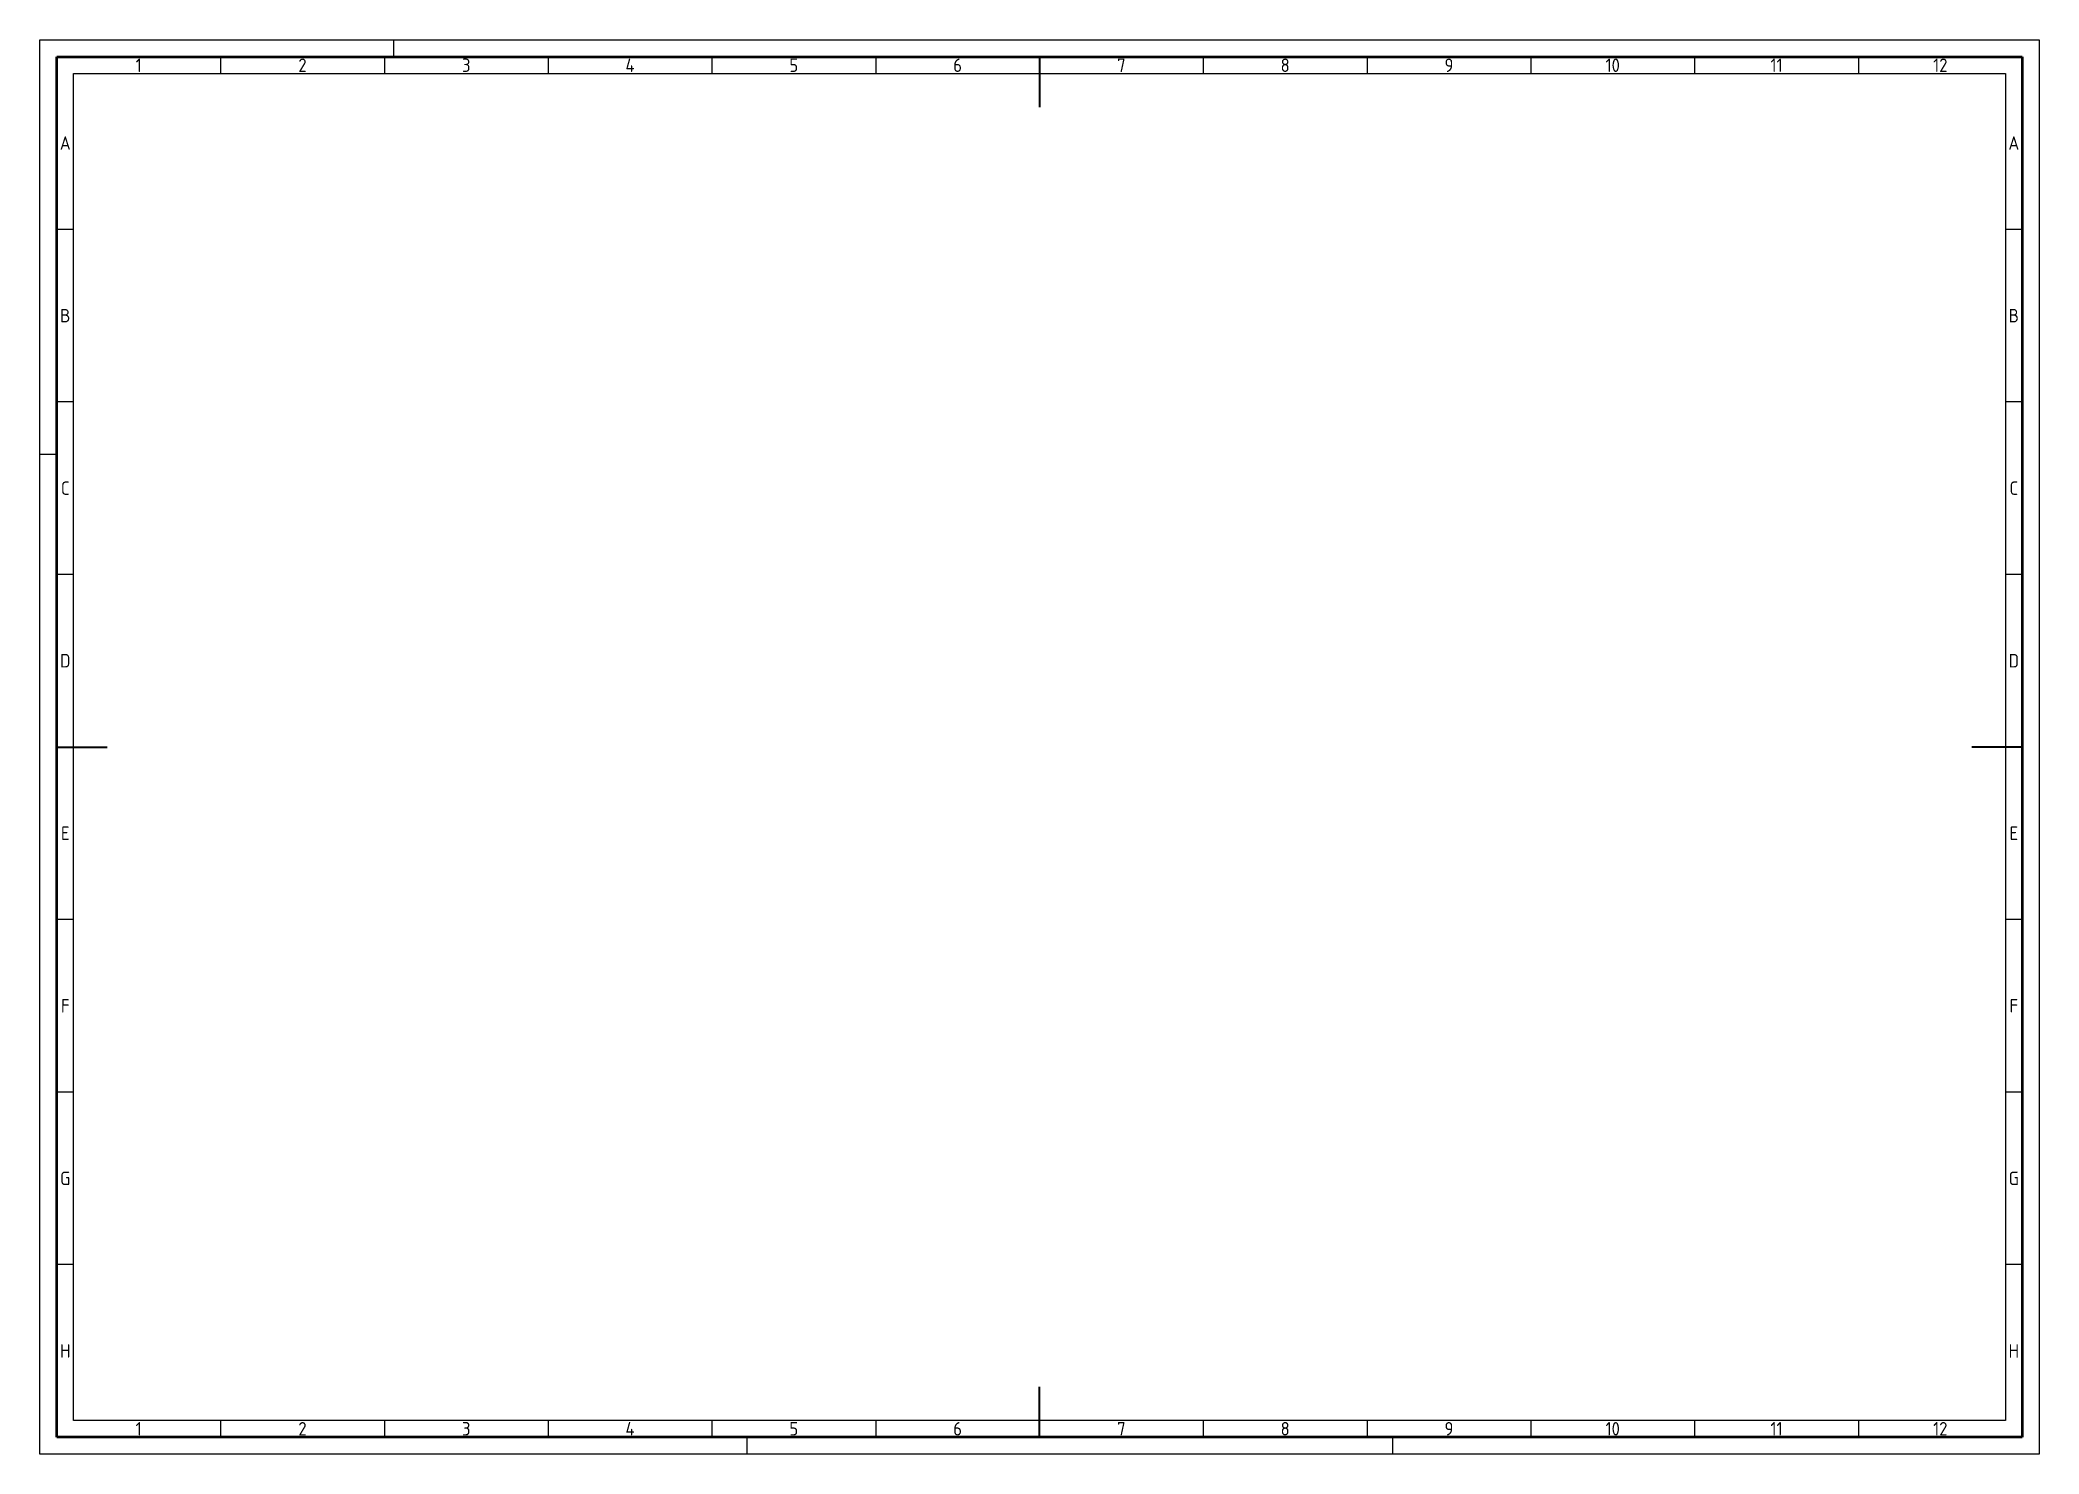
# Paper-space layout 'A2' of a CAD drawing. Header units: millimetres. Extents: x 0 to 594, y 0 to 420.
import ezdxf
from ezdxf.enums import TextEntityAlignment as Align

# ---------------------------------------------------------------- set-up
doc = ezdxf.new("R2010")
doc.units = ezdxf.units.MM
doc.layers.add('AM_0', color=7, linetype='Continuous', lineweight=50)
doc.layers.add('AM_BOR', color=7, linetype='Continuous', lineweight=50)
doc.styles.add('ACDINTS', font='isocp.shx', dxfattribs={"height": 1, "bigfont": 'bigfont.shx'})

# ---------------------------------------------------------------- blocks, each defined once
blk = doc.blocks.new('DIN_A2')
for p, q in [((5, 5), (5, 415)), ((5, 415), (589, 415)), ((589, 415), (589, 5)), ((589, 5), (5, 5))]:
    blk.add_line(p, q)
at = {"layer": 'AM_BOR', "color": 1, "lineweight": 25}
for p, q in [((0, 420), (594, 420)), ((0, 0), (0, 420)), ((105, 420), (105, 415)), ((594, 420), (594, 0)), ((10, 410), (584, 410)), ((10, 10), (10, 410)), ((53.67, 415), (53.67, 410)), ((102.33, 415), (102.33, 410)), ((151, 415), (151, 410)), ((199.67, 415), (199.67, 410)), ((248.33, 415), (248.33, 410)), ((345.67, 415), (345.67, 410)), ((394.33, 415), (394.33, 410)), ((443, 415), (443, 410)), ((491.67, 415), (491.67, 410)), ((540.33, 415), (540.33, 410)), ((584, 410), (584, 10)), ((10, 363.75), (5.02, 363.75)), ((589, 363.75), (584.02, 363.75)), ((10, 312.5), (5.02, 312.5)), ((589, 312.5), (584.02, 312.5)), ((0, 297), (5, 297)), ((10, 261.25), (5.02, 261.25)), ((589, 261.25), (584.02, 261.25)), ((589, 210), (584.02, 210)), ((10, 158.75), (5.02, 158.75)), ((589, 158.75), (584.02, 158.75)), ((10, 107.5), (5.02, 107.5)), ((589, 107.5), (584.02, 107.5)), ((10, 56.25), (5.02, 56.25)), ((589, 56.25), (584.02, 56.25)), ((584, 10), (10, 10)), ((53.67, 10), (53.67, 5)), ((102.33, 10), (102.33, 5)), ((151, 10), (151, 5)), ((199.67, 10), (199.67, 5)), ((248.33, 10), (248.33, 5)), ((345.67, 10), (345.67, 5)), ((394.33, 10), (394.33, 5)), ((443, 10), (443, 5)), ((491.67, 10), (491.67, 5)), ((540.33, 10), (540.33, 5)), ((594, 0), (0, 0)), ((210, 5), (210, 0)), ((402, 0), (402, 5)), ((594, 0), (402, 0))]:
    blk.add_line(p, q, dxfattribs=at)
at = {"layer": 'AM_BOR', "color": 2, "lineweight": 35}
for p, q in [((297, 415), (297, 400)), ((5, 210), (20, 210)), ((589, 210), (574, 210)), ((297, 5), (297, 20))]:
    blk.add_line(p, q, dxfattribs=at)
at = {"layer": 'AM_BOR', "color": 1, "lineweight": 25, "style": 'ACDINTS'}
for s, p in [('1', (29.33, 412.5)), ('2', (78, 412.5)), ('3', (126.67, 412.5)), ('4', (175.33, 412.5)), ('5', (224, 412.5)), ('6', (272.67, 412.5)), ('7', (321.33, 412.5)), ('8', (370, 412.5)), ('9', (418.67, 412.5)), ('10', (467.33, 412.5)), ('11', (516, 412.5)), ('12', (564.67, 412.5)), ('A', (7.51, 389.38)), ('A', (586.51, 389.38)), ('B', (7.51, 338.12)), ('B', (586.51, 338.12)), ('C', (7.51, 286.88)), ('C', (586.51, 286.88)), ('D', (7.51, 235.62)), ('D', (586.51, 235.62)), ('E', (7.51, 184.38)), ('E', (586.51, 184.38)), ('F', (7.51, 133.12)), ('F', (586.51, 133.12)), ('G', (7.51, 81.88)), ('G', (586.51, 81.88)), ('H', (7.51, 30.62)), ('H', (586.51, 30.62)), ('1', (29.33, 7.5)), ('2', (78, 7.5)), ('3', (126.67, 7.5)), ('4', (175.33, 7.5)), ('5', (224, 7.5)), ('6', (272.67, 7.5)), ('7', (321.33, 7.5)), ('8', (370, 7.5)), ('9', (418.67, 7.5)), ('10', (467.33, 7.5)), ('11', (516, 7.5)), ('12', (564.67, 7.5))]:
    blk.add_text(s, height=4, dxfattribs=at).set_placement(p, align=Align.MIDDLE_CENTER)

psp = doc.layouts.new('A2')

# ---------------------------------------------------------------- block references
at = {"layer": 'AM_0', "lineweight": 0}
psp.add_blockref('DIN_A2', (0, 0), dxfattribs=at)

doc.saveas('drawing.dxf')
